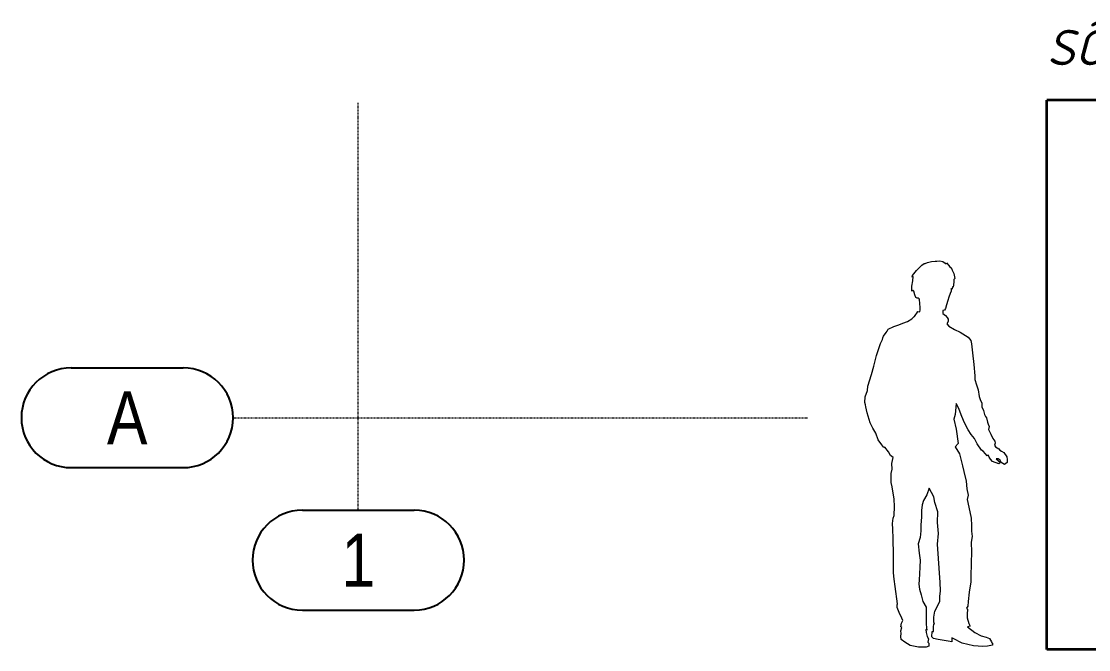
# Model space of a CAD drawing. Header units: millimetres. Extents: x -29692 to 34729, y -8412 to 43293.
# Drawn here: x -13451 to -8638, y 2861 to 5695 of the extents above; entities that cross this region are included whole.
import ezdxf
from ezdxf.enums import TextEntityAlignment as Align

# ---------------------------------------------------------------- set-up
doc = ezdxf.new("R2010")
doc.units = ezdxf.units.MM
doc.linetypes.add('AM_ISO08W050', pattern=[18, 12, -1.5, 3, -1.5])
doc.linetypes.add('OGLT2', pattern=[5, 2.5, -2.5])
doc.layers.get('Defpoints').update_dxf_attribs({"color": 4, "lineweight": 35})
doc.layers.add('_0_000_Подоснова', color=9, linetype='Continuous', lineweight=0)
doc.styles.add('_DZ_3.2', font='isocpeui.ttf', dxfattribs={"height": 3.2})
doc.styles.add('Arial Narrow', font='ARIALN.TTF', dxfattribs={"height": 0.2})

# ---------------------------------------------------------------- blocks, each defined once
blk = doc.blocks.new('*U772')
at = {"layer": 'Defpoints', "color": 4, "linetype": 'AM_ISO08W050'}
blk.add_lwpolyline([(-1407.1, 1239.7), (1407.1, 1239.7), (1407.1, -1239.7), (-1407.1, -1239.7)], close=True, dxfattribs=at)
at = {"layer": 'Defpoints', "color": 4, "linetype": 'AM_ISO08W050', "insert": (-1407.1, 1555.9), "char_height": 160, "width": 1088.311, "attachment_point": 1, "style": '_DZ_3.2'}
blk.add_mtext('SÕLM 01', dxfattribs=at)
blk = doc.blocks.new('Standing Man Contour 02 25[12]_1', base_point=(-3994.6, 13824.5))
at = {"layer": '_0_000_Подоснова', "linetype": 'Continuous', "lineweight": 5}
for p, q in [((-4269.5, 15543), (-4258.7, 15551.3)), ((-4258.7, 15551.3), (-4254.5, 15550.7)), ((-4254.5, 15550.7), (-4244.3, 15555.2)), ((-4244.3, 15555.2), (-4226.4, 15560.5)), ((-4226.4, 15560.5), (-4210.1, 15561.3)), ((-4210.1, 15561.3), (-4201.6, 15561)), ((-4201.6, 15561), (-4188.4, 15563.2)), ((-4188.4, 15563.2), (-4174.3, 15559.6)), ((-4174.3, 15559.6), (-4160.6, 15549.4)), ((-4160.6, 15549.4), (-4158.1, 15554.6)), ((-4158.1, 15554.6), (-4147.9, 15542.3)), ((-4311.7, 15497.2), (-4293.4, 15520.1)), ((-4293.4, 15520.1), (-4282.1, 15532.1)), ((-4282.1, 15532.1), (-4269.5, 15543)), ((-4147.9, 15542.3), (-4141.8, 15532.8)), ((-4141.8, 15532.8), (-4137.4, 15533.5)), ((-4137.4, 15533.5), (-4133.5, 15521.5)), ((-4133.5, 15521.5), (-4125.5, 15505.6)), ((-4125.5, 15505.6), (-4121.3, 15483.6)), ((-4314.3, 15449.2), (-4310.1, 15472.4)), ((-4313.4, 15488.9), (-4311.7, 15497.2)), ((-4308.3, 15491.8), (-4313.4, 15488.9)), ((-4310.1, 15472.4), (-4308.3, 15491.8)), ((-4125.4, 15466.2), (-4128.3, 15444.3)), ((-4121.3, 15483.6), (-4125.4, 15478.5)), ((-4125.4, 15478.5), (-4125.4, 15466.2)), ((-4315.1, 15425.6), (-4314.3, 15449.2)), ((-4309.6, 15430.7), (-4315.1, 15425.6)), ((-4306.4, 15426.6), (-4309.6, 15430.7)), ((-4301.1, 15409.8), (-4306.4, 15426.6)), ((-4296.3, 15398.3), (-4301.1, 15409.8)), ((-4141.7, 15416), (-4147.6, 15398.9)), ((-4138.1, 15426.8), (-4141.7, 15416)), ((-4137.9, 15437.7), (-4138.1, 15426.8)), ((-4133.7, 15434.2), (-4137.9, 15437.7)), ((-4132.6, 15438.3), (-4133.7, 15434.2)), ((-4131, 15445.6), (-4132.6, 15438.3)), ((-4128.3, 15444.3), (-4131, 15445.6)), ((-4291.4, 15394.6), (-4296.3, 15398.3)), ((-4286, 15394), (-4291.4, 15394.6)), ((-4281.3, 15392.4), (-4286, 15394)), ((-4280.4, 15387.2), (-4281.3, 15392.4)), ((-4279, 15372.1), (-4280.4, 15387.2)), ((-4278.6, 15365.9), (-4279, 15372.1)), ((-4277.1, 15357.6), (-4278.6, 15365.9)), ((-4277.1, 15341.9), (-4277.1, 15357.6)), ((-4158.2, 15364), (-4162.6, 15348)), ((-4152.7, 15384.5), (-4158.2, 15364)), ((-4147.6, 15398.9), (-4152.7, 15384.5)), ((-4314.2, 15301.6), (-4305.3, 15310.2)), ((-4305.3, 15310.2), (-4302, 15312.5)), ((-4302, 15312.5), (-4296, 15320.6)), ((-4296, 15320.6), (-4292.8, 15326.3)), ((-4292.8, 15326.3), (-4287.7, 15335)), ((-4287.7, 15335), (-4278.4, 15333.6)), ((-4278.4, 15333.6), (-4277.1, 15341.9)), ((-4175, 15338.5), (-4175.4, 15326.2)), ((-4175.4, 15326.2), (-4162.6, 15317.2)), ((-4167.9, 15341.2), (-4175, 15338.5)), ((-4162.6, 15348), (-4167.9, 15341.2)), ((-4162.6, 15317.2), (-4155.6, 15307.1)), ((-4155.6, 15307.1), (-4151, 15299.7)), ((-4422.1, 15254.5), (-4396.5, 15266.7)), ((-4396.5, 15266.7), (-4373.4, 15274.6)), ((-4373.4, 15274.6), (-4354.6, 15282.6)), ((-4354.6, 15282.6), (-4334.5, 15290)), ((-4334.5, 15290), (-4314.2, 15301.6)), ((-4151.2, 15289.3), (-4156.5, 15279.6)), ((-4156.5, 15279.6), (-4148.2, 15268.9)), ((-4151, 15299.7), (-4151.2, 15289.3)), ((-4148.2, 15268.9), (-4122.6, 15252.6)), ((-4447.2, 15209), (-4446.1, 15216.4)), ((-4446.1, 15216.4), (-4442.5, 15223.9)), ((-4442.5, 15223.9), (-4431.1, 15239.3)), ((-4431.1, 15239.3), (-4425.9, 15245.6)), ((-4425.9, 15245.6), (-4422.1, 15254.5)), ((-4122.6, 15252.6), (-4096.8, 15241.5)), ((-4096.8, 15241.5), (-4084.6, 15234.4)), ((-4084.6, 15234.4), (-4060.8, 15218.9)), ((-4060.8, 15218.9), (-4048.9, 15203.3)), ((-4473.7, 15135.6), (-4456.4, 15189.5)), ((-4456.4, 15189.5), (-4447.2, 15209)), ((-4048.9, 15203.3), (-4045.4, 15189)), ((-4045.4, 15189), (-4041.8, 15148.1)), ((-4486.8, 15087.3), (-4473.7, 15135.6)), ((-4041.8, 15148.1), (-4035.6, 15095.4)), ((-4496.7, 15050.9), (-4486.8, 15087.3)), ((-4035.6, 15095.4), (-4030.1, 15044.7)), ((-4512.9, 14997.8), (-4496.7, 15050.9)), ((-4030.1, 15044.7), (-4030.2, 15028.5)), ((-4030.2, 15028.5), (-4023, 15004.1)), ((-4525.9, 14950.4), (-4515.4, 14978.7)), ((-4515.4, 14978.7), (-4512.9, 14997.8)), ((-4023, 15004.1), (-4015.7, 14980.7)), ((-4015.7, 14980.7), (-4011.7, 14951.1)), ((-4526, 14924.8), (-4525.9, 14950.4)), ((-4523, 14913.8), (-4526, 14924.8)), ((-4011.7, 14951.1), (-4007.1, 14937.6)), ((-4007.1, 14937.6), (-3999.2, 14921.2)), ((-4522.5, 14904.7), (-4523, 14913.8)), ((-4516.6, 14877.7), (-4522.5, 14904.7)), ((-4503.1, 14832.9), (-4516.6, 14877.7)), ((-4114.9, 14919.5), (-4119.6, 14870.3)), ((-4102.3, 14896.6), (-4114.9, 14919.5)), ((-4091.9, 14868), (-4102.3, 14896.6)), ((-3999.2, 14921.2), (-3998.5, 14904)), ((-3998.5, 14904), (-3992, 14887.8)), ((-3992, 14887.8), (-3987, 14870.4)), ((-4490.8, 14807.8), (-4503.1, 14832.9)), ((-4119.6, 14870.3), (-4124.6, 14848.5)), ((-4124.6, 14848.5), (-4114.1, 14804.1)), ((-4081, 14843.5), (-4091.9, 14868)), ((-4071.1, 14821.1), (-4081, 14843.5)), ((-3987, 14870.4), (-3982.7, 14861.2)), ((-3982.7, 14861.2), (-3978, 14855.2)), ((-3978, 14855.2), (-3973.4, 14835.5)), ((-3973.4, 14835.5), (-3971, 14826.6)), ((-3971, 14826.6), (-3965.9, 14816.3)), ((-4477.6, 14785.8), (-4490.8, 14807.8)), ((-4466, 14756), (-4477.6, 14785.8)), ((-4114.1, 14804.1), (-4106.1, 14738.8)), ((-4060, 14800.9), (-4071.1, 14821.1)), ((-4046.5, 14780.3), (-4060, 14800.9)), ((-4032.8, 14761.1), (-4046.5, 14780.3)), ((-3965.9, 14816.3), (-3968.9, 14802.6)), ((-3968.9, 14802.6), (-3958.9, 14781.6)), ((-3958.9, 14781.6), (-3949.6, 14761.6)), ((-4449.5, 14733.6), (-4466, 14756)), ((-4440.4, 14721.3), (-4449.5, 14733.6)), ((-4106.1, 14738.8), (-4119.8, 14723.5)), ((-4019.8, 14737.7), (-4032.8, 14761.1)), ((-4001, 14708.7), (-4019.8, 14737.7)), ((-3949.6, 14761.6), (-3940.5, 14749.3)), ((-3939.4, 14741.1), (-3941.8, 14731.9)), ((-3941.8, 14731.9), (-3937.4, 14723.6)), ((-3940.5, 14749.3), (-3939.4, 14741.1)), ((-4436.9, 14722.7), (-4440.4, 14721.3)), ((-4420.2, 14701.6), (-4436.9, 14722.7)), ((-4410.4, 14684.9), (-4420.2, 14701.6)), ((-4399, 14675.5), (-4410.4, 14684.9)), ((-4119.8, 14723.5), (-4100, 14692.1)), ((-4100, 14692.1), (-4094.6, 14674.6)), ((-3993.5, 14704.7), (-4001, 14708.7)), ((-3982, 14693), (-3993.5, 14704.7)), ((-3975.2, 14684.3), (-3982, 14693)), ((-3970.9, 14688.4), (-3975.2, 14684.3)), ((-3965.4, 14677.1), (-3970.9, 14688.4)), ((-3937.4, 14723.6), (-3922.1, 14714.7)), ((-3922.1, 14714.7), (-3917.7, 14709.7)), ((-3917.7, 14709.7), (-3909.8, 14705.2)), ((-3909.8, 14705.2), (-3900.2, 14699.4)), ((-3900.2, 14699.4), (-3886, 14679.1)), ((-4404.5, 14649.3), (-4399, 14675.5)), ((-4403.7, 14623.5), (-4404.5, 14649.3)), ((-4094.6, 14674.6), (-4085.9, 14638.2)), ((-4085.9, 14638.2), (-4079.7, 14613.5)), ((-3959.5, 14668.2), (-3965.4, 14677.1)), ((-3950.5, 14657.9), (-3959.5, 14668.2)), ((-3922.6, 14647.5), (-3950.5, 14657.9)), ((-3926, 14670.1), (-3934.8, 14670.4)), ((-3934.8, 14670.4), (-3915.3, 14653.1)), ((-3915.7, 14664.6), (-3926, 14670.1)), ((-3915.3, 14653.1), (-3922.6, 14647.5)), ((-3911.5, 14653.3), (-3915.7, 14664.6)), ((-3896.1, 14644.5), (-3911.5, 14653.3)), ((-3885.1, 14654.3), (-3896.1, 14644.5)), ((-3886, 14679.1), (-3884.6, 14667.1)), ((-3884.6, 14667.1), (-3885.1, 14654.3)), ((-4407.6, 14563.9), (-4407.3, 14603.2)), ((-4407.3, 14603.2), (-4403.7, 14623.5)), ((-4079.7, 14613.5), (-4069.5, 14568.7)), ((-4403.6, 14543.8), (-4407.6, 14563.9)), ((-4394.9, 14488.8), (-4403.6, 14543.8)), ((-4236.1, 14537.6), (-4247.1, 14507.4)), ((-4216, 14498), (-4236.1, 14537.6)), ((-4069.5, 14568.7), (-4066.5, 14535.5)), ((-4392.9, 14455.8), (-4394.9, 14488.8)), ((-4247.1, 14507.4), (-4262.5, 14481.7)), ((-4210.9, 14472.6), (-4216, 14498)), ((-4066.5, 14535.5), (-4060.6, 14506.1)), ((-4060.6, 14506.1), (-4064.9, 14487.3)), ((-4395, 14414.4), (-4392.9, 14455.8)), ((-4267.7, 14463), (-4271.2, 14437.5)), ((-4262.5, 14481.7), (-4267.7, 14463)), ((-4197.5, 14431.2), (-4210.9, 14472.6)), ((-4064.9, 14487.3), (-4057.5, 14451.9)), ((-4057.5, 14451.9), (-4047.9, 14403)), ((-4402, 14377.9), (-4398.2, 14402.5)), ((-4398.2, 14402.5), (-4395, 14414.4)), ((-4271.2, 14406.6), (-4274.5, 14372.5)), ((-4271.2, 14437.5), (-4271.2, 14406.6)), ((-4198.4, 14382.9), (-4197.5, 14431.2)), ((-4047.9, 14403), (-4045.5, 14369.4)), ((-4401, 14353.6), (-4402, 14377.9)), ((-4399, 14311), (-4401, 14353.6)), ((-4273.6, 14344.8), (-4277.7, 14315.1)), ((-4274.5, 14372.5), (-4273.6, 14344.8)), ((-4194.5, 14333.1), (-4198.4, 14382.9)), ((-4045.5, 14369.4), (-4045.2, 14343.7)), ((-4398, 14236.9), (-4399, 14311)), ((-4277.7, 14315.1), (-4285.8, 14286.9)), ((-4199.4, 14285.5), (-4194.5, 14333.1)), ((-4043.3, 14319.2), (-4047.6, 14293.7)), ((-4045.2, 14343.7), (-4043.3, 14319.2)), ((-4285.8, 14286.9), (-4281.8, 14244.9)), ((-4187.7, 14112.3), (-4199.4, 14285.5)), ((-4047.6, 14293.7), (-4045, 14249.1)), ((-4045, 14249.1), (-4047.5, 14201.6)), ((-4398, 14193.7), (-4398, 14236.9)), ((-4281.8, 14244.9), (-4276.7, 14212.8)), ((-4276.7, 14212.8), (-4278.6, 14182)), ((-4047.5, 14201.6), (-4048.3, 14138.1)), ((-4397.6, 14156.1), (-4398, 14193.7)), ((-4394.8, 14128.1), (-4397.6, 14156.1)), ((-4280.5, 14151.4), (-4281.4, 14124)), ((-4278.6, 14182), (-4280.5, 14151.4)), ((-4390.5, 14093.8), (-4394.8, 14128.1)), ((-4281.4, 14124), (-4283, 14104.3)), ((-4283, 14104.3), (-4280.1, 14082.5)), ((-4185.7, 14075.5), (-4187.7, 14112.3)), ((-4048.5, 14115.3), (-4056.7, 14068.1)), ((-4048.3, 14138.1), (-4048.5, 14115.3)), ((-4378.8, 14015.6), (-4390.5, 14093.8)), ((-4280.1, 14082.5), (-4272.8, 14056.2)), ((-4272.8, 14056.2), (-4265.1, 14026)), ((-4187.9, 14049.2), (-4185.7, 14075.5)), ((-4056.7, 14068.1), (-4060.6, 14026.9)), ((-4381.2, 14012.1), (-4378.8, 14015.6)), ((-4381.2, 14000.3), (-4381.2, 14012.1)), ((-4265.1, 14026), (-4249.4, 14001.3)), ((-4210.9, 13982.6), (-4188.1, 14026)), ((-4188.1, 14026), (-4187.9, 14049.2)), ((-4060.6, 14026.9), (-4062, 14005.3)), ((-4371.9, 13977), (-4381.2, 14000.3)), ((-4359.3, 13950.8), (-4371.9, 13977)), ((-4249.7, 13959.2), (-4250.5, 13926.1)), ((-4249.4, 14001.3), (-4249.7, 13959.2)), ((-4215.8, 13956.7), (-4210.9, 13982.6)), ((-4062, 14005.3), (-4068, 13997.2)), ((-4068, 13997.2), (-4063.8, 13990.9)), ((-4063.8, 13990.9), (-4065.8, 13971.2)), ((-4065.8, 13971.2), (-4065.4, 13952.6)), ((-4364.8, 13911.8), (-4361.3, 13928.4)), ((-4360.5, 13909.2), (-4364.8, 13911.8)), ((-4361.3, 13928.4), (-4355.5, 13941.2)), ((-4355.5, 13941.2), (-4359.3, 13950.8)), ((-4250.5, 13926.1), (-4248.1, 13907.7)), ((-4216.8, 13910.3), (-4215.8, 13926.3)), ((-4216.2, 13933), (-4215.8, 13956.7)), ((-4211.9, 13926.7), (-4216.2, 13933)), ((-4215.8, 13926.3), (-4211.9, 13926.7)), ((-4065.4, 13952.6), (-4058.3, 13927.3)), ((-4052.2, 13915), (-4063.6, 13913.1)), ((-4063.6, 13913.1), (-4030.1, 13886.5)), ((-4058.3, 13927.3), (-4052.2, 13915)), ((-4364.6, 13894.7), (-4360.5, 13909.2)), ((-4362.1, 13882.9), (-4364.6, 13894.7)), ((-4363.7, 13869.4), (-4362.1, 13882.9)), ((-4362.1, 13855.3), (-4363.7, 13869.4)), ((-4247.7, 13898.1), (-4252.2, 13899.7)), ((-4252.2, 13899.7), (-4250.2, 13887.6)), ((-4250.2, 13887.6), (-4245.4, 13869.3)), ((-4248.1, 13907.7), (-4247.7, 13898.1)), ((-4245.4, 13869.3), (-4240, 13858)), ((-4224.4, 13867.3), (-4223, 13891.8)), ((-4216.9, 13860.5), (-4224.4, 13867.3)), ((-4223, 13891.8), (-4216.8, 13891.8)), ((-4216.8, 13891.8), (-4216.8, 13910.3)), ((-4030.1, 13886.5), (-4002.5, 13872.2)), ((-4002.5, 13872.2), (-3979.9, 13866.2)), ((-3979.9, 13866.2), (-3964, 13859.7)), ((-4345.8, 13843.8), (-4362.1, 13855.3)), ((-4322.2, 13828.5), (-4345.8, 13843.8)), ((-4285.4, 13820.5), (-4322.2, 13828.5)), ((-4249.9, 13820.8), (-4285.4, 13820.5)), ((-4238.7, 13824.9), (-4249.9, 13820.8)), ((-4240, 13858), (-4242, 13843.2)), ((-4242, 13843.2), (-4237.4, 13839.3)), ((-4237.4, 13839.3), (-4238.7, 13824.9)), ((-4195.7, 13854.6), (-4216.9, 13860.5)), ((-4150.5, 13848.1), (-4195.7, 13854.6)), ((-4134.2, 13844.9), (-4150.5, 13848.1)), ((-4128.9, 13859.1), (-4134.3, 13862.3)), ((-4134.3, 13862.3), (-4134.2, 13844.9)), ((-4087.7, 13838.4), (-4128.9, 13859.1)), ((-4037.2, 13826.8), (-4087.7, 13838.4)), ((-3994.6, 13824.5), (-4037.2, 13826.8)), ((-3972.9, 13824.7), (-3994.6, 13824.5)), ((-3951.3, 13829.5), (-3972.9, 13824.7)), ((-3964, 13859.7), (-3955.7, 13845.4)), ((-3955.7, 13845.4), (-3954.3, 13839.6)), ((-3954.3, 13839.6), (-3951.5, 13838.5)), ((-3951.5, 13838.5), (-3951.3, 13829.5))]:
    blk.add_line(p, q, dxfattribs=at)
blk = doc.blocks.new('*U1154')
at = {"color": 0, "linetype": 'OGLT2', "lineweight": 13}
blk.add_line((0, -423.3), (0, 1413.4), dxfattribs=at)
at = {"color": 0, "linetype": 'Continuous'}
for p, q in [((-252.3, -423.3), (252.3, -423.3)), ((-252.3, -873.3), (252.3, -873.3))]:
    blk.add_line(p, q, dxfattribs=at)
for centre, start, end in [((-252.3, -648.3), 90, 270), ((252.3, -648.3), 270, 90)]:
    blk.add_arc(centre, 225, start, end, dxfattribs=at)
at = {"color": 0, "linetype": 'Continuous', "style": 'Arial Narrow', "flags": 4}
blk.add_attdef('AXISV', text='', height=238.6, dxfattribs=at).set_placement((0, -648.3), align=Align.MIDDLE)
blk = doc.blocks.new('*U1155')
at = {"color": 0, "linetype": 'Continuous'}
for p, q in [((-1294.6, 225), (-789.9, 225)), ((-1294.6, 225), (-789.9, 225)), ((-1294.6, -225), (-789.9, -225)), ((-1294.6, -225), (-789.9, -225))]:
    blk.add_line(p, q, dxfattribs=at)
at = {"color": 0, "linetype": 'OGLT2', "lineweight": 13}
blk.add_line((-564.9, 0), (2027.8, 0), dxfattribs=at)
blk.add_line((-564.9, 0), (2027.8, 0), dxfattribs=at)
at = {"color": 0, "linetype": 'Continuous'}
for centre, start, end in [((-1294.6, 0), 90, 270), ((-1294.6, 0), 90, 270), ((-789.9, 0), 270, 90), ((-789.9, 0), 270, 90)]:
    blk.add_arc(centre, 225, start, end, dxfattribs=at)
at = {"color": 0, "linetype": 'Continuous', "style": 'Arial Narrow', "flags": 4}
blk.add_attdef('AXISH', text='', height=238.6, dxfattribs=at).set_placement((-1042.3, 0), align=Align.MIDDLE)
blk.add_attdef('AXISH', text='', height=238.6, dxfattribs=at).set_placement((-1042.3, 0), align=Align.MIDDLE)

msp = doc.modelspace()

# ---------------------------------------------------------------- block references
at = {"color": 0}
ref = msp.add_blockref('*U1154', (-11931.679, 3913.276), dxfattribs=at)
ref.add_attrib('AXISV', '1', dxfattribs={"color": 0, "linetype": 'Continuous', "height": 238.607, "style": 'Arial Narrow'}).set_placement((-11931.679, 3264.952), align=Align.MIDDLE)
ref = msp.add_blockref('*U1155', (-11931.679, 3907.239), dxfattribs=at)
ref.add_attrib('AXISH', 'A', dxfattribs={"color": 0, "linetype": 'Continuous', "height": 238.607, "style": 'Arial Narrow'}).set_placement((-12973.948, 3907.239), align=Align.MIDDLE)
ref.add_attrib('AXISH', 'A', dxfattribs={"layer": '_0_000_Подоснова', "linetype": 'Continuous', "height": 238.607, "style": 'Arial Narrow'}).set_placement((-12973.948, 3907.239), align=Align.MIDDLE)
at = {"layer": '_0_000_Подоснова', "linetype": 'Continuous', "lineweight": 5}
msp.add_blockref('Standing Man Contour 02 25[12]_1', (-9115.244, 2876.307), dxfattribs=at)
at = {"layer": 'Defpoints'}
msp.add_blockref('*U772', (-7420.117, 4101.025), dxfattribs=at)

doc.saveas('drawing.dxf')
